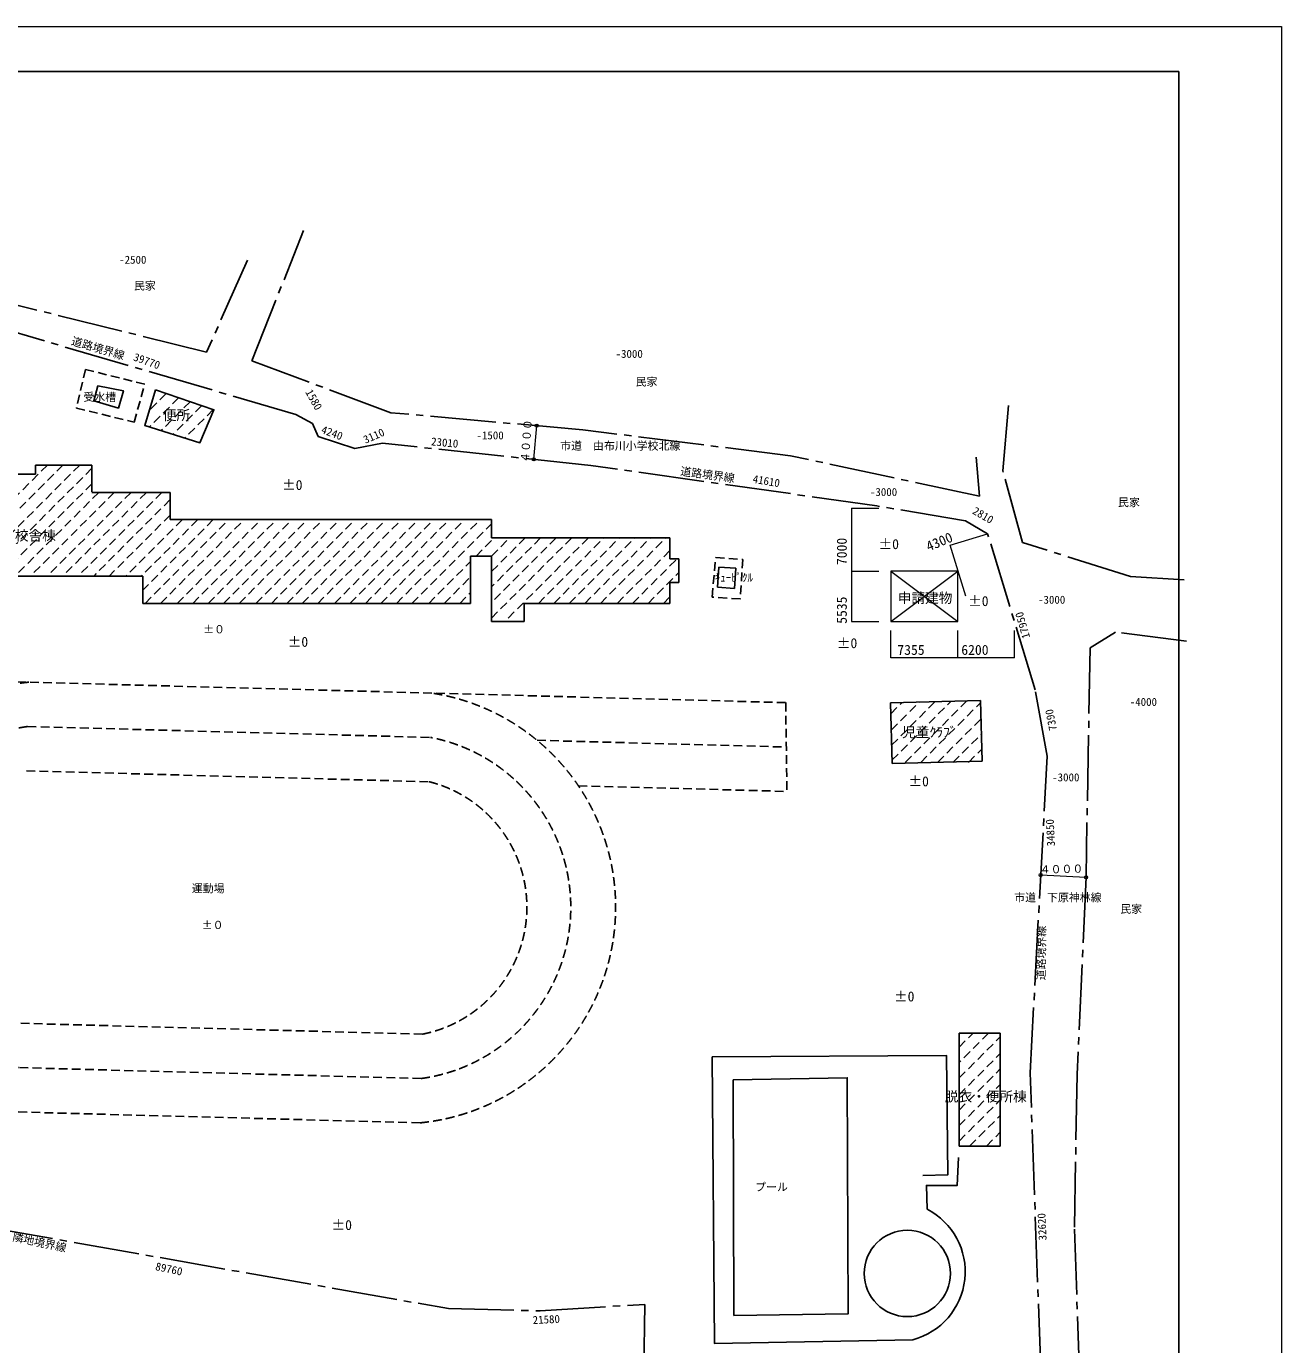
# Model space of a CAD drawing. Units: millimetres, scale not verified. Extents: x -168000 to 168000, y -118800 to 128457.
# Drawn here: x 30080 to 168000, y -26080 to 118800 of the extents above; entities that cross this region are included whole.
import ezdxf
from ezdxf.enums import TextEntityAlignment as Align

# ---------------------------------------------------------------- set-up
doc = ezdxf.new("R2010")
doc.units = ezdxf.units.MM
doc.header["$LTSCALE"] = 800
doc.linetypes.add('CHAIN2', pattern=[12, 9, -1, 1, -1])
doc.linetypes.add('DASHED1', pattern=[1.8, 1.2, -0.6])
for name, color, linetype, lineweight in [('0-0', 6, 'Continuous', 25), ('0-1', 6, 'Continuous', 25), ('0-3', 6, 'DASHED1', 25), ('0-8', 6, 'Continuous', 25), ('0-E', 5, 'Continuous', 15), ('0-F', 7, 'Continuous', 20), ('1-4', 2, 'Continuous', 15), ('6-B', 3, 'DASHED1', 9), ('F-F', 134, 'Continuous', 15)]:
    doc.layers.add(name, color=color, linetype=linetype, lineweight=lineweight)
doc.layers.add('0-7', color=7, linetype='Continuous')
doc.layers.add('0-D', color=5, linetype='Continuous')
doc.styles.add('ＭＳ ゴシック', font='')
doc.styles.get('ＭＳ ゴシック').set_extended_font_data('MS Gothic')

msp = doc.modelspace()

# ---------------------------------------------------------------- linework, layer by layer
at = {"layer": '0-0'}
for p, q in [((-156685.7, 113839.1), (156720, 113839.1)), ((156720, 113839.1), (156720, -114184.1))]:
    msp.add_line(p, q, dxfattribs=at)
at = {"layer": '0-1', "linetype": 'CHAIN2'}
for p, q in [((137354, 69960.5), (138029.1, 77612.3)), ((123530.7, 66096.5), (92103.9, 70549.1)), ((139529.5, 62083.7), (137354, 69960.5))]:
    msp.add_line(p, q, dxfattribs=at)
for points in [[(54384.6, 93122.2), (49883.5, 82994.8), (24752.6, 89221.3), (22952.2, 91321.7), (20926.8, 94847.6), (18676.2, 97773.2), (15975.6, 99423.6), (-2703.8, 101974.2), (-28134.7, 103399.6), (-33235.9, 103624.6), (-37586.9, 102499.4), (-41112.7, 100173.8), (-43588.3, 97248.1), (-50565, 70541.9), (-57616.6, 70541.9)], [(92103.9, 70549.1), (69219.8, 72982.4), (66165.2, 72412.9), (62126.8, 73707.3), (61505.5, 75156.9), (59693.4, 76140.6), (24953.1, 86314.2), (23451.6, 86728.4), (20966.5, 88851.2), (19931, 90818.6), (18118.9, 94183.9), (17135.2, 95219.4), (15530.2, 96410.2), (13873.4, 97083.2), (11336.5, 97497.4)], [(134428.3, 71460.8), (134803.4, 67184.8), (114023.5, 71610.9), (91218.2, 74461.6), (70138.3, 76337), (54834.7, 82038.3), (60536, 96347.9)], [(135697.6, 63041.8), (133264.3, 64439.7), (123530.7, 66096.5)], [(-4898.4, 11656.4), (-11934.8, -6481.8), (76449.8, -22124.7), (86535.3, -22359.2), (98028, -21655.6), (97793.5, -35376.5), (116322.6, -33852), (141536.3, -28809.2), (140363.5, 3792.6), (142239.9, 38593.3), (140926.8, 45865.8), (135697.6, 63041.8)], [(157308.6, 57957.7), (151382.2, 58332.8), (139529.5, 62083.7)], [(157533.7, 51243.6), (149731.9, 52218.9), (146956.2, 50493.4), (146506.1, 25287.6), (145530.9, 3626.2), (145230.8, -13384), (146131, -39321.3)]]:
    msp.add_lwpolyline(points, dxfattribs=at)
at = {"layer": '0-3'}
for p, q in [((36572.7, 81101), (35576.9, 76846.1)), ((43090.8, 79471.5), (36572.7, 81101)), ((41913.9, 75307.1), (43090.8, 79471.5)), ((35576.9, 76846.1), (41913.9, 75307.1)), ((105422.7, 56083.5), (105817.2, 60423.8)), ((105817.2, 60423.8), (108806.9, 60214)), ((108806.9, 60214), (108500.4, 55846.7)), ((108501.8, 55867.4), (105422.7, 56083.5)), ((-8374.6, 47772.9), (113509.2, 44475)), ((113509.2, 44475), (113646.7, 34718.8)), ((30212.1, 41852.6), (74485.3, 40654.6)), ((86190.2, 40337.9), (113578, 39596.9)), ((30080.3, 36979.9), (74353.5, 35782)), ((90730.8, 35338.8), (113646.7, 34718.8)), ((73602.9, 8041.5), (29329.7, 9239.4)), ((73471, 3168.8), (29197.8, 4366.7)), ((73339.2, -1703.9), (29066, -506))]:
    msp.add_line(p, q, dxfattribs=at)
at = {"layer": '0-3', "linetype": 'Continuous'}
for p, q in [((106029.2, 57161), (106177.3, 59363.6)), ((106177.3, 59363.6), (108037.5, 59238.5)), ((108037.5, 59238.5), (107889.5, 57036)), ((107889.5, 57036), (106029.2, 57161)), ((125019.6, 44453.9), (134910.3, 44716.5)), ((125196.6, 37787.3), (125019.6, 44453.9)), ((134910.3, 44716.5), (135087.3, 38049.8)), ((135087.3, 38049.8), (125196.6, 37787.3)), ((132566.7, 8159), (137091.2, 8159)), ((132566.7, -4257.1), (132566.7, 8159)), ((137091.2, 8159), (137091.2, -4257.1)), ((137091.2, -4257.1), (132566.7, -4257.1))]:
    msp.add_line(p, q, dxfattribs=at)
for points in [[(37930.6, 79290.4), (40737, 78747.2), (40193.8, 76846.1), (37478, 77660.9)], [(44267.6, 78837.7), (50695.2, 76665.1), (49156.2, 73043.9), (43090.8, 74945)], [(107734.6, 3016.3), (120282.2, 3253.1), (120361.1, -22710.2), (107813.5, -22868)]]:
    msp.add_lwpolyline(points, close=True, dxfattribs=at)
for points in [[(105446, 5541.6), (131172.5, 5699.5), (131330.4, -7400.5), (128568.3, -7479.5)], [(105446, 5541.6), (105682.8, -25945.7), (127463.5, -25551.2)], [(132514.1, -5506.6), (132356.3, -8584.3), (128962.9, -8584.3), (129041.8, -11188.5)]]:
    msp.add_lwpolyline(points, dxfattribs=at)
msp.add_circle((126875.4, -18254.7), 4743.1, dxfattribs=at)
at = {"layer": '0-3'}
for centre, radius, start, end in [((32669.3, 23029.4), 23809.6, 95.60466, 261.29553), ((71013.9, 21991.9), 23809.6, 275.60466, 81.29553), ((32790.2, 23026.2), 19002.1, 97.7977, 259.1025), ((70892.9, 21995.2), 19002.1, 277.7977, 79.1025), ((70848.6, 21996.4), 14224.1, 281.16493, 75.73526)]:
    msp.add_arc(centre, radius, start, end, dxfattribs=at)
at = {"layer": '0-3', "linetype": 'Continuous'}
msp.add_arc((125488.9, -18066.1), 7741.1, 284.77828, 62.67957, dxfattribs=at)
at = {"layer": '0-8'}
for p, q in [((31085.5, 69587.9), (25045.5, 69587.9)), ((37285.5, 70587.9), (31085.5, 70587.9)), ((31085.5, 70587.9), (31085.5, 69587.9)), ((37285.5, 70587.9), (37285.5, 67647.9)), ((37285.5, 67587.9), (45885.5, 67587.9)), ((45885.5, 67587.9), (45885.5, 64587.9)), ((45885.5, 64587.9), (81185.5, 64587.9)), ((81185.5, 64587.9), (81185.5, 62587.9)), ((100785.5, 62587.9), (81185.5, 62587.9)), ((100785.5, 60287.9), (100785.5, 62587.9)), ((78885.5, 60587.9), (81185.5, 60587.9)), ((78885.5, 55387.9), (78885.5, 60587.9)), ((81185.5, 60587.9), (81185.5, 53387.9)), ((101785.5, 60287.9), (100785.5, 60287.9)), ((101785.5, 57687.9), (101785.5, 60287.9)), ((-6314.5, 58387.9), (42885.5, 58387.9)), ((42885.5, 55387.9), (42885.5, 58387.9)), ((101785.5, 57687.9), (100785.5, 57687.9)), ((100785.5, 55387.9), (100785.5, 57687.9)), ((78885.5, 55387.9), (42885.5, 55387.9)), ((84785.5, 53387.9), (84785.5, 55387.9)), ((100785.5, 55387.9), (84785.5, 55387.9)), ((84785.5, 53387.9), (81185.5, 53387.9))]:
    msp.add_line(p, q, dxfattribs=at)
at = {"layer": '0-F', "color": 4, "lineweight": 15}
for p, q in [((85822.3, 71217), (86151, 74912.4)), ((146504.6, 25254.1), (141535.1, 25522.1))]:
    msp.add_line(p, q, dxfattribs=at)
at = {"layer": '0-F'}
for centre in [(86151, 74912.4), (85822.3, 71217), (141535.1, 25522.1), (146506.1, 25287.6)]:
    msp.add_circle(centre, 172, dxfattribs=at)
at = {"layer": '1-4'}
for p, q in [((120726, 65836.7), (123726.8, 65836.7)), ((120726, 65836.7), (120726, 53381.7)), ((131584, 61789.5), (135697.6, 63041.8)), ((133293.5, 56174.6), (131584, 61789.5)), ((120726, 58916.7), (123726.8, 58916.7)), ((125057.3, 58916.7), (132412.3, 53381.7)), ((125057.3, 53381.7), (132412.3, 58916.7)), ((120726, 53381.7), (123726.8, 53381.7)), ((125057.3, 49413.8), (125057.3, 52414.5)), ((132412.3, 49413.8), (132412.3, 52414.5)), ((138638.6, 49413.8), (138638.6, 52414.5)), ((138638.6, 49413.8), (125057.3, 49413.8))]:
    msp.add_line(p, q, dxfattribs=at)
msp.add_lwpolyline([(125057.3, 58916.7), (125057.3, 53381.7), (132412.3, 53381.7), (132412.3, 58916.7)], close=True, dxfattribs=at)
at = {"layer": '6-B'}
for p, q in [((45433.1, 78443.8), (43591.9, 76602.6)), ((46808.2, 77979), (43611.1, 74781.9)), ((48075.7, 77550.5), (44902.4, 74377.2)), ((49349.2, 77120), (46199.8, 73970.5)), ((50616.8, 76691.6), (47491, 73565.8)), ((32396.2, 70587.9), (20196.2, 58387.9)), ((34100.2, 70587.9), (21900.2, 58387.9)), ((35940.1, 70587.9), (23740.1, 58387.9)), ((37285.5, 70237.3), (25436.1, 58387.9)), ((37285.5, 68533.3), (27140.1, 58387.9)), ((38036.1, 67587.9), (28836.1, 58387.9)), ((39740.1, 67587.9), (30540.1, 58387.9)), ((41580, 67587.9), (32380, 58387.9)), ((43276, 67587.9), (34076, 58387.9)), ((44980, 67587.9), (35780, 58387.9)), ((45885.5, 66797.4), (37476, 58387.9)), ((45885.5, 65093.4), (39180, 58387.9)), ((47220, 64587.9), (41020, 58387.9)), ((48916, 64587.9), (42716, 58387.9)), ((50620, 64587.9), (42885.5, 56853.4)), ((43116, 55387.9), (52316, 64587.9)), ((44820, 55387.9), (54020, 64587.9)), ((46659.9, 55387.9), (55859.9, 64587.9)), ((48355.9, 55387.9), (57555.9, 64587.9)), ((50059.9, 55387.9), (59259.9, 64587.9)), ((51755.9, 55387.9), (60955.9, 64587.9)), ((53459.9, 55387.9), (62659.9, 64587.9)), ((55299.8, 55387.9), (64499.8, 64587.9)), ((56995.8, 55387.9), (66195.8, 64587.9)), ((58699.8, 55387.9), (67899.8, 64587.9)), ((60395.8, 55387.9), (69595.8, 64587.9)), ((62099.8, 55387.9), (71299.8, 64587.9)), ((63939.8, 55387.9), (73139.8, 64587.9)), ((65635.8, 55387.9), (74835.8, 64587.9)), ((67339.8, 55387.9), (76539.8, 64587.9)), ((69035.8, 55387.9), (78235.8, 64587.9)), ((70739.8, 55387.9), (79939.8, 64587.9)), ((72448.5, 55387.9), (81185.5, 64124.9)), ((79488.4, 60587.9), (81488.4, 62587.9)), ((89997.2, 62587.9), (81185.5, 53776.2)), ((88288.4, 62587.9), (81185.5, 55485)), ((86584.4, 62587.9), (81185.5, 57189)), ((81185.5, 58885), (84888.4, 62587.9)), ((81185.5, 60589), (83184.4, 62587.9)), ((91837.1, 62587.9), (82637.1, 53387.9)), ((86333.1, 55387.9), (93533.1, 62587.9)), ((88037.1, 55387.9), (95237.1, 62587.9)), ((89733.1, 55387.9), (96933.1, 62587.9)), ((91437.1, 55387.9), (98637.1, 62587.9)), ((93145.8, 55387.9), (100345.8, 62587.9)), ((100785.5, 61187.6), (94985.8, 55387.9)), ((74288.4, 55387.9), (78885.5, 59985)), ((96681.8, 55387.9), (101581.8, 60287.9)), ((75984.4, 55387.9), (78885.5, 58289)), ((98385.8, 55387.9), (101785.5, 58787.6)), ((77688.4, 55387.9), (78885.5, 56585)), ((100081.8, 55387.9), (100785.5, 56091.6)), ((125051.7, 43245.6), (126293.8, 44487.7)), ((125099.2, 41453.3), (128183.9, 44537.9)), ((125143.1, 39801.1), (129926.1, 44584.1)), ((125187.2, 38141.2), (131676.6, 44630.6)), ((126648, 37906), (133418.9, 44676.9)), ((128352, 37906), (134916.8, 44470.8)), ((130191.9, 37906), (134964.4, 42678.5)), ((131887.9, 37906), (135008.3, 41026.4)), ((133591.9, 37906), (135052.3, 39366.4)), ((135803.2, 8159), (132566.7, 4922.6)), ((132566.7, 6618.6), (134107.2, 8159)), ((132566.7, 3226.6), (137091.2, 7751.1)), ((132566.7, 1386.6), (137091.2, 5911.1)), ((132566.7, -309.4), (137091.2, 4215.1)), ((132566.7, -2013.4), (137091.2, 2511.1)), ((132566.7, -3709.4), (137091.2, 815.1)), ((133723, -4257.1), (137091.2, -888.9)), ((135563, -4257.1), (137091.2, -2728.8))]:
    msp.add_line(p, q, dxfattribs=at)
at = {"layer": 'F-F'}
msp.add_lwpolyline([(-168000, 118800), (168000, 118800), (168000, -118800), (-168000, -118800)], dxfattribs=at)

# ---------------------------------------------------------------- texts
at = {"layer": '0-7', "style": 'ＭＳ ゴシック'}
for s, rotation, p in [('39770', 340.311, (41668.6, 81857.6)), ('1580', 299.29, (60467.5, 78474.2)), ('4240', 339.995, (62300.2, 73874.5)), ('3110', 23.603, (67441, 72670.2)), ('23010', 354.838, (74493.1, 72493.9)), ('41610', 350.217, (109791.8, 68393.3)), ('2810', 329.756, (133814.4, 65070.8)), ('17950', 106.179, (140631.3, 51736.2)), ('7390', 101.077, (143577.7, 41527.2)), ('34850', 92.696, (143362.7, 28713.6)), ('32620', 92.696, (142442.8, -14586.6)), ('89760', 347.807, (44141.2, -18132.7)), ('21580', 2.696, (85744.4, -24084.6))]:
    msp.add_text(s, height=879.8, rotation=rotation, dxfattribs=at).set_placement(p, align=Align.BOTTOM_LEFT)
at = {"layer": '0-D', "style": 'ＭＳ ゴシック'}
for s, rotation, p in [('道路境界線', 343.749, (34874.2, 83586)), ('４０００', 85.574, (85533.7, 70786)), ('道路境界線', 352.241, (101858.1, 69233.8)), ('４０００', 1.403, (141428.8, 25417.5)), ('道路境界線', 89.238, (142259.2, 13946.4)), ('隣地境界線', 347.807, (28445.4, -14897.7))]:
    msp.add_text(s, height=879.8, rotation=rotation, dxfattribs=at).set_placement(p, align=Align.BOTTOM_LEFT)
for s, p in [('市道\u3000由布川小学校北線', (88736.1, 71999.4)), ('市道\u3000下原神林線', (138618.6, 22353.7))]:
    msp.add_text(s, height=879.8, dxfattribs=at).set_placement(p, align=Align.BOTTOM_LEFT)
at = {"layer": '0-E', "style": 'ＭＳ ゴシック'}
for s, height, p in [('-2500', 879.8, (40278.9, 92449.1)), ('民家', 879.8, (41892.8, 89593.8)), ('-3000', 879.8, (94819.3, 82103.8)), ('民家', 879.8, (97012.5, 79041.6)), ('受水槽', 879.8, (36347.4, 77363.6)), ('便所', 1100, (45075.3, 75195.6)), ('-1500', 879.8, (79535.4, 73146.8)), ('±0', 1100, (58174.2, 67517.6)), ('-3000', 879.8, (122766.3, 66922.6)), ('民家', 879.8, (150021.7, 65789.3)), ('校舎棟', 1100, (28817.7, 61961.9)), ('±0', 1100, (123711.5, 61020.5)), ('ｷｭｰﾋﾟｸﾙ', 879.8, (105713.5, 57508.3)), ('申請建物', 1100, (125824.7, 55103.8)), ('±0', 1100, (133554.2, 54758.7)), ('-3000', 879.8, (141235.8, 55083.2)), ('±０', 879.8, (49498.8, 51832.8)), ('±0', 1100, (58795.3, 50281.5)), ('±0', 1100, (119130.4, 50134.8)), ('7355', 1100, (125781.7, 49397.1)), ('6200', 1100, (132804.9, 49397.1)), ('-4000', 879.8, (151316.2, 43852.6)), ('児童ｸﾗﾌﾞ', 1100, (126294.2, 40353.5)), ('±0', 1100, (126997.9, 34951.9)), ('-3000', 879.8, (142791.8, 35565)), ('運動場', 879.8, (48258.7, 23354.5)), ('民家', 879.8, (150270, 21097.7)), ('±０', 879.8, (49345, 19331.9)), ('±0', 1100, (125410.6, 11306.1)), ('脱衣・便所棟', 1100, (130991.4, 308.9)), ('プール', 879.8, (110151.4, -9457.2)), ('±0', 1100, (63609, -13810.5))]:
    msp.add_text(s, height=height, dxfattribs=at).set_placement(p, align=Align.BOTTOM_LEFT)
for s, rotation, p in [('7000', 90, (120550.9, 59598.7)), ('4300', 22.8, (129348.3, 60775.1)), ('5535', 90, (120550.9, 53143))]:
    msp.add_text(s, height=1100, rotation=rotation, dxfattribs=at).set_placement(p, align=Align.BOTTOM_LEFT)

doc.saveas('drawing.dxf')
